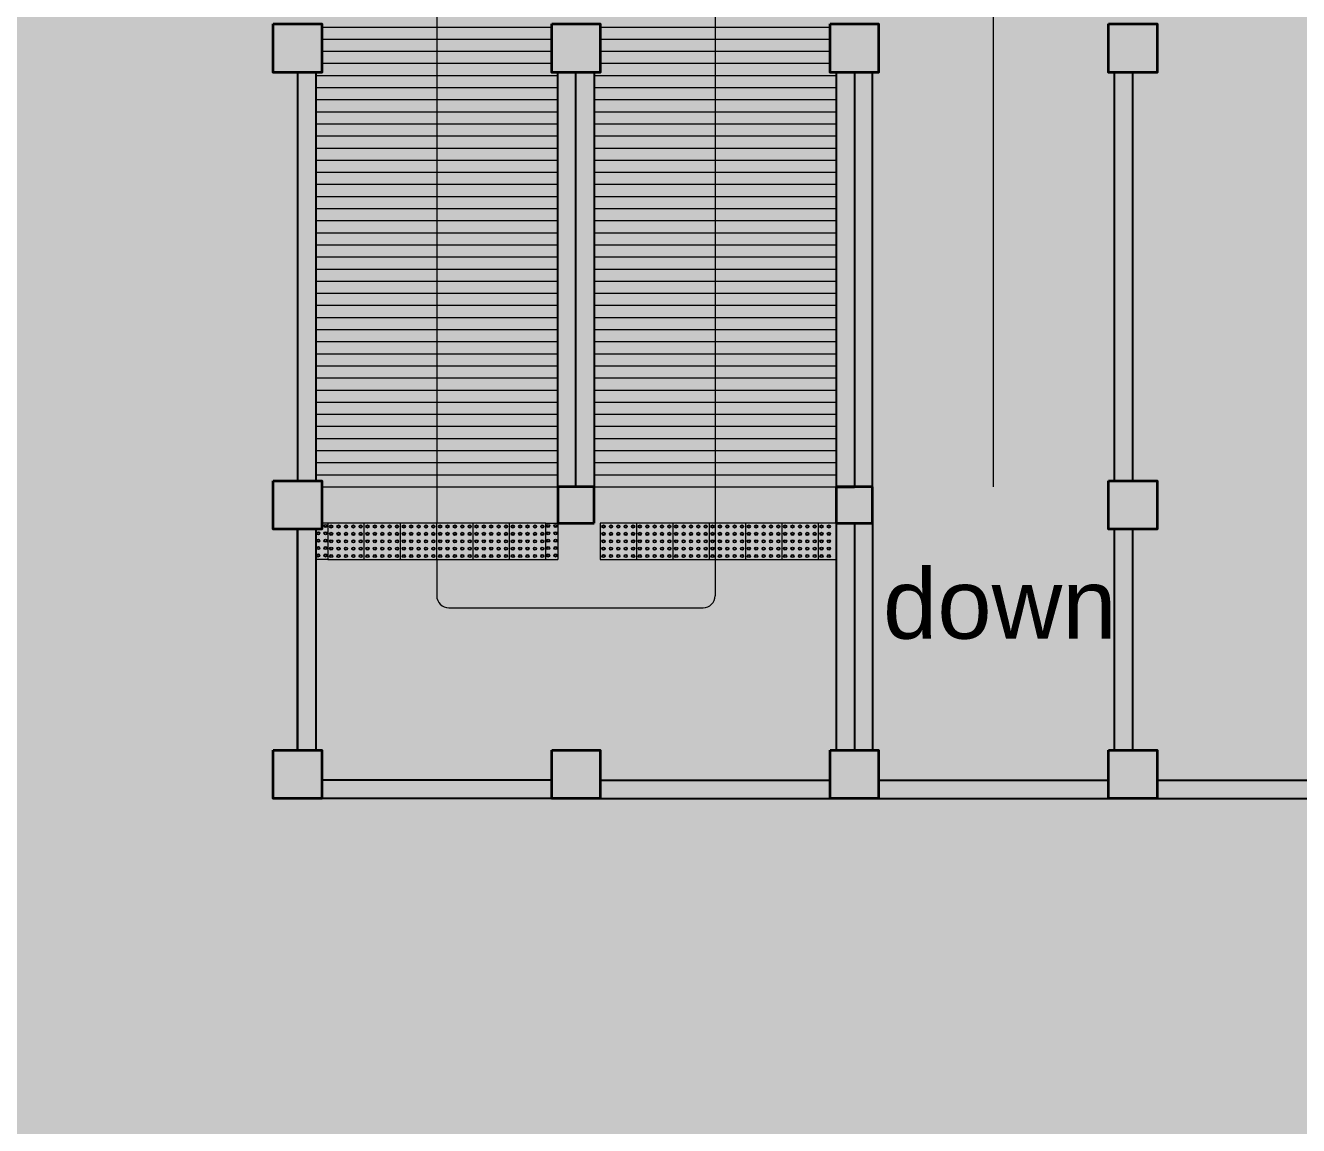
# Model space of a CAD drawing. Header units: millimetres. Extents: x -60 to 576, y -39 to 287.
# Drawn here: x 227.89 to 238.41, y 109.86 to 118.95 of the extents above; entities that cross this region are included whole.
import ezdxf

# ---------------------------------------------------------------- set-up
doc = ezdxf.new("R2010")
doc.units = ezdxf.units.MM
doc.header["$MEASUREMENT"] = 0
doc.layers.add('M-AC-TEXT', color=7, linetype='Continuous')
doc.styles.add('ar-dim-axis', font='romans.shx', dxfattribs={"width": 0.8})
doc.styles.add('OIP FONT', font='GOTHIC.TTF', dxfattribs={"height": 150})
doc.styles.add('SWISSLT175', font='swissl.ttf', dxfattribs={"height": 0.175})
doc.dimstyles.new('ar-dim-axis', dxfattribs={"dimtxt": 350, "dimasz": 250, "dimexe": 75, "dimexo": 75, "dimgap": 200, "dimtad": 1, "dimdec": 0, "dimzin": 12, "dimdsep": 46, "dimtxsty": 'ar-dim-axis', "dimblk": 'ARCHTICK', "dimcen": 120, "dimclrd": 11, "dimclre": 8, "dimclrt": 4, "dimadec": 0, "dimazin": 3, "dimtm": 1, "dimtfac": 1, "dimtdec": 0, "dimtix": 1, "dimtmove": 2, "dimatfit": 3, "dimldrblk": 'ARCHTICK', "dimfxl": 1, "dimtolj": 1, "dimtzin": 0, "dimarcsym": 1})

# ---------------------------------------------------------------- blocks, each defined once
blk = doc.blocks.new('_ARCHTICK')
at = {"color": 0, "linetype": 'ByBlock', "const_width": 0.15}
blk.add_lwpolyline([(-0.5, -0.5), (0.5, 0.5)], dxfattribs=at)

msp = doc.modelspace()

# ---------------------------------------------------------------- linework, layer by layer
at = {"color": 8, "lineweight": 9}
for p, q in [((231.288, 128.037), (231.288, 114.837)), ((235.888, 115.137), (235.888, 128.037)), ((233.588, 125.222), (233.588, 114.237)), ((230.338, 118.937), (232.238, 118.937)), ((230.338, 118.837), (232.238, 118.837)), ((232.638, 118.937), (234.538, 118.937)), ((232.638, 118.837), (234.538, 118.837)), ((230.338, 118.737), (232.238, 118.737)), ((232.638, 118.737), (234.538, 118.737)), ((230.338, 118.637), (232.238, 118.637)), ((232.638, 118.637), (234.538, 118.637)), ((230.288, 118.537), (232.288, 118.537)), ((232.588, 118.537), (234.588, 118.537)), ((230.288, 118.437), (232.288, 118.437)), ((232.588, 118.437), (234.588, 118.437)), ((230.288, 118.337), (232.288, 118.337)), ((232.588, 118.337), (234.588, 118.337)), ((230.288, 118.237), (232.288, 118.237)), ((232.588, 118.237), (234.588, 118.237)), ((230.288, 118.137), (232.288, 118.137)), ((232.588, 118.137), (234.588, 118.137)), ((230.288, 118.037), (232.288, 118.037)), ((232.588, 118.037), (234.588, 118.037)), ((230.288, 117.937), (232.288, 117.937)), ((232.588, 117.937), (234.588, 117.937)), ((230.288, 117.837), (232.288, 117.837)), ((232.588, 117.837), (234.588, 117.837)), ((230.288, 117.737), (232.288, 117.737)), ((232.588, 117.737), (234.588, 117.737)), ((230.288, 117.637), (232.288, 117.637)), ((232.588, 117.637), (234.588, 117.637)), ((230.288, 117.537), (232.288, 117.537)), ((232.588, 117.537), (234.588, 117.537)), ((230.288, 117.437), (232.288, 117.437)), ((232.588, 117.437), (234.588, 117.437)), ((230.288, 117.337), (232.288, 117.337)), ((232.588, 117.337), (234.588, 117.337)), ((230.288, 117.237), (232.288, 117.237)), ((232.588, 117.237), (234.588, 117.237)), ((230.288, 117.137), (232.288, 117.137)), ((232.588, 117.137), (234.588, 117.137)), ((230.288, 117.037), (232.288, 117.037)), ((232.588, 117.037), (234.588, 117.037)), ((230.288, 116.937), (232.288, 116.937)), ((230.288, 116.837), (232.288, 116.837)), ((232.588, 116.937), (234.588, 116.937)), ((232.588, 116.837), (234.588, 116.837)), ((230.288, 116.737), (232.288, 116.737)), ((232.588, 116.737), (234.588, 116.737)), ((230.288, 116.637), (232.288, 116.637)), ((232.588, 116.637), (234.588, 116.637)), ((230.288, 116.537), (232.288, 116.537)), ((232.588, 116.537), (234.588, 116.537)), ((230.288, 116.437), (232.288, 116.437)), ((232.588, 116.437), (234.588, 116.437)), ((230.288, 116.337), (232.288, 116.337)), ((232.588, 116.337), (234.588, 116.337)), ((230.288, 116.237), (232.288, 116.237)), ((232.588, 116.237), (234.588, 116.237)), ((230.288, 116.137), (232.288, 116.137)), ((232.588, 116.137), (234.588, 116.137)), ((230.288, 116.037), (232.288, 116.037)), ((232.588, 116.037), (234.588, 116.037)), ((230.288, 115.937), (232.288, 115.937)), ((232.588, 115.937), (234.588, 115.937)), ((230.288, 115.837), (232.288, 115.837)), ((232.588, 115.837), (234.588, 115.837)), ((230.288, 115.737), (232.288, 115.737)), ((232.588, 115.737), (234.588, 115.737)), ((230.288, 115.637), (232.288, 115.637)), ((232.588, 115.637), (234.588, 115.637)), ((230.288, 115.537), (232.288, 115.537)), ((232.588, 115.537), (234.588, 115.537)), ((230.288, 115.437), (232.288, 115.437)), ((232.588, 115.437), (234.588, 115.437)), ((230.288, 115.337), (232.288, 115.337)), ((232.588, 115.337), (234.588, 115.337)), ((230.288, 115.237), (232.288, 115.237)), ((232.588, 115.237), (234.588, 115.237)), ((230.338, 115.137), (232.288, 115.137)), ((232.588, 115.137), (234.588, 115.137)), ((230.388, 114.837), (230.338, 114.837)), ((230.688, 114.837), (230.388, 114.837)), ((230.388, 114.837), (230.388, 114.537)), ((230.688, 114.537), (230.688, 114.837)), ((230.988, 114.837), (230.688, 114.837)), ((230.988, 114.537), (230.988, 114.837)), ((231.288, 114.837), (230.988, 114.837)), ((231.288, 114.537), (231.288, 114.837)), ((231.588, 114.837), (231.288, 114.837)), ((231.588, 114.537), (231.588, 114.837)), ((231.888, 114.837), (231.588, 114.837)), ((231.888, 114.537), (231.888, 114.837)), ((232.188, 114.837), (231.888, 114.837)), ((232.188, 114.537), (232.188, 114.837)), ((232.188, 114.837), (232.288, 114.837)), ((232.288, 114.837), (232.288, 114.537)), ((232.938, 114.837), (232.638, 114.837)), ((232.638, 114.837), (232.638, 114.537)), ((233.238, 114.837), (232.938, 114.837)), ((232.938, 114.837), (232.938, 114.537)), ((233.538, 114.837), (233.238, 114.837)), ((233.238, 114.837), (233.238, 114.537)), ((233.838, 114.837), (233.538, 114.837)), ((233.538, 114.837), (233.538, 114.537)), ((234.138, 114.837), (233.838, 114.837)), ((233.838, 114.837), (233.838, 114.537)), ((234.438, 114.837), (234.138, 114.837)), ((234.138, 114.837), (234.138, 114.537)), ((234.738, 114.837), (234.438, 114.837)), ((234.438, 114.837), (234.438, 114.537)), ((230.388, 114.537), (230.288, 114.537)), ((230.388, 114.537), (230.688, 114.537)), ((230.688, 114.537), (230.988, 114.537)), ((230.988, 114.537), (231.288, 114.537)), ((231.288, 114.537), (231.588, 114.537)), ((231.288, 114.537), (231.288, 114.237)), ((231.588, 114.537), (231.888, 114.537)), ((231.888, 114.537), (232.188, 114.537)), ((232.188, 114.537), (232.288, 114.537)), ((232.638, 114.537), (232.938, 114.537)), ((232.938, 114.537), (233.238, 114.537)), ((233.238, 114.537), (233.538, 114.537)), ((233.538, 114.537), (233.838, 114.537)), ((233.838, 114.537), (234.138, 114.537)), ((234.138, 114.537), (234.438, 114.537)), ((234.438, 114.537), (234.588, 114.537)), ((231.388, 114.137), (233.488, 114.137))]:
    msp.add_line(p, q, dxfattribs=at)
at = {"color": 8, "lineweight": 25}
for p, q in [((230.138, 118.562), (230.138, 115.187)), ((230.288, 118.562), (230.288, 115.187)), ((232.288, 115.137), (232.288, 118.562)), ((232.438, 115.137), (232.438, 118.562)), ((232.588, 118.562), (232.588, 115.137)), ((234.588, 118.562), (234.588, 115.137)), ((234.738, 118.562), (234.738, 115.137)), ((234.888, 115.137), (234.888, 118.562)), ((236.888, 115.187), (236.888, 118.562)), ((237.038, 115.187), (237.038, 118.562)), ((234.588, 115.137), (234.588, 112.962)), ((234.888, 115.137), (234.888, 112.962)), ((230.138, 112.962), (230.138, 114.787)), ((230.138, 114.787), (230.138, 112.962)), ((230.288, 114.787), (230.288, 112.962)), ((234.738, 114.837), (234.738, 112.962)), ((236.888, 112.962), (236.888, 114.787)), ((237.038, 112.962), (237.038, 114.787)), ((232.238, 112.712), (230.338, 112.712)), ((232.638, 112.712), (234.538, 112.712)), ((234.938, 112.712), (236.838, 112.712)), ((237.238, 112.712), (240.238, 112.712)), ((232.238, 112.562), (230.338, 112.562)), ((232.638, 112.562), (236.838, 112.562)), ((237.238, 112.562), (240.238, 112.562))]:
    msp.add_line(p, q, dxfattribs=at)
at = {"color": 8, "lineweight": 35}
for p, q in [((232.288, 115.137), (232.288, 114.837)), ((232.588, 115.137), (232.288, 115.137)), ((232.288, 115.137), (232.288, 114.837)), ((232.588, 114.837), (232.588, 115.137)), ((232.588, 114.837), (232.588, 115.137)), ((234.588, 115.137), (234.738, 115.137)), ((234.588, 115.137), (234.588, 114.837)), ((234.888, 115.137), (234.588, 115.137)), ((234.588, 115.137), (234.588, 114.837)), ((234.888, 114.837), (234.888, 115.137)), ((234.888, 114.837), (234.888, 115.137)), ((232.288, 114.837), (232.588, 114.837)), ((234.588, 114.837), (234.888, 114.837)), ((234.588, 114.837), (234.888, 114.837))]:
    msp.add_line(p, q, dxfattribs=at)
for points in [[(229.938, 118.962), (230.338, 118.962), (230.338, 118.562), (229.938, 118.562)], [(232.238, 118.962), (232.638, 118.962), (232.638, 118.562), (232.238, 118.562)], [(234.538, 118.962), (234.938, 118.962), (234.938, 118.562), (234.538, 118.562)], [(236.838, 118.962), (237.238, 118.962), (237.238, 118.562), (236.838, 118.562)], [(229.938, 115.187), (230.338, 115.187), (230.338, 114.787), (229.938, 114.787)], [(236.838, 115.187), (237.238, 115.187), (237.238, 114.787), (236.838, 114.787)], [(229.938, 112.962), (230.338, 112.962), (230.338, 112.562), (229.938, 112.562)], [(232.238, 112.962), (232.638, 112.962), (232.638, 112.562), (232.238, 112.562)], [(234.538, 112.962), (234.938, 112.962), (234.938, 112.562), (234.538, 112.562)], [(236.838, 112.962), (237.238, 112.962), (237.238, 112.562), (236.838, 112.562)]]:
    msp.add_lwpolyline(points, close=True, dxfattribs=at)
at = {"color": 8, "lineweight": 9}
for centre, radius in [((230.308, 114.753), 0.013), ((230.308, 114.753), 0.009), ((230.369, 114.814), 0.013), ((230.369, 114.753), 0.013), ((230.369, 114.814), 0.009), ((230.369, 114.753), 0.009), ((230.416, 114.809), 0.013), ((230.416, 114.748), 0.013), ((230.416, 114.809), 0.009), ((230.416, 114.748), 0.009), ((230.477, 114.809), 0.013), ((230.477, 114.748), 0.013), ((230.477, 114.809), 0.009), ((230.477, 114.748), 0.009), ((230.538, 114.809), 0.013), ((230.538, 114.748), 0.013), ((230.538, 114.809), 0.009), ((230.538, 114.748), 0.009), ((230.599, 114.809), 0.013), ((230.599, 114.748), 0.013), ((230.599, 114.809), 0.009), ((230.599, 114.748), 0.009), ((230.66, 114.809), 0.013), ((230.66, 114.748), 0.013), ((230.66, 114.809), 0.009), ((230.66, 114.748), 0.009), ((230.716, 114.809), 0.013), ((230.716, 114.748), 0.013), ((230.716, 114.809), 0.009), ((230.716, 114.748), 0.009), ((230.777, 114.809), 0.013), ((230.777, 114.748), 0.013), ((230.777, 114.809), 0.009), ((230.777, 114.748), 0.009), ((230.838, 114.809), 0.013), ((230.838, 114.748), 0.013), ((230.838, 114.809), 0.009), ((230.838, 114.748), 0.009), ((230.899, 114.809), 0.013), ((230.899, 114.748), 0.013), ((230.899, 114.809), 0.009), ((230.899, 114.748), 0.009), ((230.96, 114.809), 0.013), ((230.96, 114.748), 0.013), ((230.96, 114.809), 0.009), ((230.96, 114.748), 0.009), ((231.016, 114.809), 0.013), ((231.016, 114.748), 0.013), ((231.016, 114.809), 0.009), ((231.016, 114.748), 0.009), ((231.077, 114.809), 0.013), ((231.077, 114.748), 0.013), ((231.077, 114.809), 0.009), ((231.077, 114.748), 0.009), ((231.138, 114.809), 0.013), ((231.138, 114.748), 0.013), ((231.138, 114.809), 0.009), ((231.138, 114.748), 0.009), ((231.199, 114.809), 0.013), ((231.199, 114.748), 0.013), ((231.199, 114.809), 0.009), ((231.199, 114.748), 0.009), ((231.26, 114.809), 0.013), ((231.26, 114.748), 0.013), ((231.26, 114.809), 0.009), ((231.26, 114.748), 0.009), ((231.316, 114.809), 0.013), ((231.316, 114.748), 0.013), ((231.316, 114.809), 0.009), ((231.316, 114.748), 0.009), ((231.377, 114.809), 0.013), ((231.377, 114.748), 0.013), ((231.377, 114.809), 0.009), ((231.377, 114.748), 0.009), ((231.438, 114.809), 0.013), ((231.438, 114.748), 0.013), ((231.438, 114.809), 0.009), ((231.438, 114.748), 0.009), ((231.499, 114.809), 0.013), ((231.499, 114.748), 0.013), ((231.499, 114.809), 0.009), ((231.499, 114.748), 0.009), ((231.56, 114.809), 0.013), ((231.56, 114.748), 0.013), ((231.56, 114.809), 0.009), ((231.56, 114.748), 0.009), ((231.616, 114.809), 0.013), ((231.616, 114.748), 0.013), ((231.616, 114.809), 0.009), ((231.616, 114.748), 0.009), ((231.677, 114.809), 0.013), ((231.677, 114.748), 0.013), ((231.677, 114.809), 0.009), ((231.677, 114.748), 0.009), ((231.738, 114.809), 0.013), ((231.738, 114.748), 0.013), ((231.738, 114.809), 0.009), ((231.738, 114.748), 0.009), ((231.799, 114.809), 0.013), ((231.799, 114.748), 0.013), ((231.799, 114.809), 0.009), ((231.799, 114.748), 0.009), ((231.86, 114.809), 0.013), ((231.86, 114.748), 0.013), ((231.86, 114.809), 0.009), ((231.86, 114.748), 0.009), ((231.916, 114.809), 0.013), ((231.916, 114.748), 0.013), ((231.916, 114.809), 0.009), ((231.916, 114.748), 0.009), ((231.977, 114.809), 0.013), ((231.977, 114.748), 0.013), ((231.977, 114.809), 0.009), ((231.977, 114.748), 0.009), ((232.038, 114.809), 0.013), ((232.038, 114.748), 0.013), ((232.038, 114.809), 0.009), ((232.038, 114.748), 0.009), ((232.099, 114.809), 0.013), ((232.099, 114.748), 0.013), ((232.099, 114.809), 0.009), ((232.099, 114.748), 0.009), ((232.16, 114.809), 0.013), ((232.16, 114.748), 0.013), ((232.16, 114.809), 0.009), ((232.16, 114.748), 0.009), ((232.208, 114.814), 0.013), ((232.208, 114.753), 0.013), ((232.208, 114.814), 0.009), ((232.208, 114.753), 0.009), ((232.269, 114.814), 0.013), ((232.269, 114.753), 0.013), ((232.269, 114.814), 0.009), ((232.269, 114.753), 0.009), ((232.666, 114.809), 0.013), ((232.666, 114.748), 0.013), ((232.666, 114.809), 0.009), ((232.666, 114.748), 0.009), ((232.727, 114.809), 0.013), ((232.727, 114.748), 0.013), ((232.727, 114.809), 0.009), ((232.727, 114.748), 0.009), ((232.788, 114.809), 0.013), ((232.788, 114.748), 0.013), ((232.788, 114.809), 0.009), ((232.788, 114.748), 0.009), ((232.849, 114.809), 0.013), ((232.849, 114.748), 0.013), ((232.849, 114.809), 0.009), ((232.849, 114.748), 0.009), ((232.91, 114.809), 0.013), ((232.91, 114.748), 0.013), ((232.91, 114.809), 0.009), ((232.91, 114.748), 0.009), ((232.966, 114.809), 0.013), ((232.966, 114.748), 0.013), ((232.966, 114.809), 0.009), ((232.966, 114.748), 0.009), ((233.027, 114.809), 0.013), ((233.027, 114.748), 0.013), ((233.027, 114.809), 0.009), ((233.027, 114.748), 0.009), ((233.088, 114.809), 0.013), ((233.088, 114.748), 0.013), ((233.088, 114.809), 0.009), ((233.088, 114.748), 0.009), ((233.149, 114.809), 0.013), ((233.149, 114.748), 0.013), ((233.149, 114.809), 0.009), ((233.149, 114.748), 0.009), ((233.21, 114.809), 0.013), ((233.21, 114.748), 0.013), ((233.21, 114.809), 0.009), ((233.21, 114.748), 0.009), ((233.266, 114.809), 0.013), ((233.266, 114.748), 0.013), ((233.266, 114.809), 0.009), ((233.266, 114.748), 0.009), ((233.327, 114.809), 0.013), ((233.327, 114.748), 0.013), ((233.327, 114.809), 0.009), ((233.327, 114.748), 0.009), ((233.388, 114.809), 0.013), ((233.388, 114.748), 0.013), ((233.388, 114.809), 0.009), ((233.388, 114.748), 0.009), ((233.449, 114.809), 0.013), ((233.449, 114.748), 0.013), ((233.449, 114.809), 0.009), ((233.449, 114.748), 0.009), ((233.51, 114.809), 0.013), ((233.51, 114.748), 0.013), ((233.51, 114.809), 0.009), ((233.51, 114.748), 0.009), ((233.566, 114.809), 0.013), ((233.566, 114.748), 0.013), ((233.566, 114.809), 0.009), ((233.566, 114.748), 0.009), ((233.627, 114.809), 0.013), ((233.627, 114.748), 0.013), ((233.627, 114.809), 0.009), ((233.627, 114.748), 0.009), ((233.688, 114.809), 0.013), ((233.688, 114.748), 0.013), ((233.688, 114.809), 0.009), ((233.688, 114.748), 0.009), ((233.749, 114.809), 0.013), ((233.749, 114.748), 0.013), ((233.749, 114.809), 0.009), ((233.749, 114.748), 0.009), ((233.81, 114.809), 0.013), ((233.81, 114.748), 0.013), ((233.81, 114.809), 0.009), ((233.81, 114.748), 0.009), ((233.866, 114.809), 0.013), ((233.866, 114.748), 0.013), ((233.866, 114.809), 0.009), ((233.866, 114.748), 0.009), ((233.927, 114.809), 0.013), ((233.927, 114.748), 0.013), ((233.927, 114.809), 0.009), ((233.927, 114.748), 0.009), ((233.988, 114.809), 0.013), ((233.988, 114.748), 0.013), ((233.988, 114.809), 0.009), ((233.988, 114.748), 0.009), ((234.049, 114.809), 0.013), ((234.049, 114.748), 0.013), ((234.049, 114.809), 0.009), ((234.049, 114.748), 0.009), ((234.11, 114.809), 0.013), ((234.11, 114.748), 0.013), ((234.11, 114.809), 0.009), ((234.11, 114.748), 0.009), ((234.166, 114.809), 0.013), ((234.166, 114.748), 0.013), ((234.166, 114.809), 0.009), ((234.166, 114.748), 0.009), ((234.227, 114.809), 0.013), ((234.227, 114.748), 0.013), ((234.227, 114.809), 0.009), ((234.227, 114.748), 0.009), ((234.288, 114.809), 0.013), ((234.288, 114.748), 0.013), ((234.288, 114.809), 0.009), ((234.288, 114.748), 0.009), ((234.349, 114.809), 0.013), ((234.349, 114.748), 0.013), ((234.349, 114.809), 0.009), ((234.349, 114.748), 0.009), ((234.41, 114.809), 0.013), ((234.41, 114.748), 0.013), ((234.41, 114.809), 0.009), ((234.41, 114.748), 0.009), ((234.466, 114.809), 0.013), ((234.466, 114.748), 0.013), ((234.466, 114.809), 0.009), ((234.466, 114.748), 0.009), ((234.527, 114.809), 0.013), ((234.527, 114.748), 0.013), ((234.527, 114.809), 0.009), ((234.527, 114.748), 0.009), ((230.308, 114.692), 0.013), ((230.308, 114.631), 0.013), ((230.308, 114.692), 0.009), ((230.308, 114.631), 0.009), ((230.369, 114.692), 0.013), ((230.369, 114.631), 0.013), ((230.369, 114.692), 0.009), ((230.369, 114.631), 0.009), ((230.416, 114.687), 0.013), ((230.416, 114.626), 0.013), ((230.416, 114.687), 0.009), ((230.416, 114.626), 0.009), ((230.477, 114.687), 0.013), ((230.477, 114.626), 0.013), ((230.477, 114.687), 0.009), ((230.477, 114.626), 0.009), ((230.538, 114.687), 0.013), ((230.538, 114.626), 0.013), ((230.538, 114.687), 0.009), ((230.538, 114.626), 0.009), ((230.599, 114.687), 0.013), ((230.599, 114.626), 0.013), ((230.599, 114.687), 0.009), ((230.599, 114.626), 0.009), ((230.66, 114.687), 0.013), ((230.66, 114.626), 0.013), ((230.66, 114.687), 0.009), ((230.66, 114.626), 0.009), ((230.716, 114.687), 0.013), ((230.716, 114.626), 0.013), ((230.716, 114.687), 0.009), ((230.716, 114.626), 0.009), ((230.777, 114.687), 0.013), ((230.777, 114.626), 0.013), ((230.777, 114.687), 0.009), ((230.777, 114.626), 0.009), ((230.838, 114.687), 0.013), ((230.838, 114.626), 0.013), ((230.838, 114.687), 0.009), ((230.838, 114.626), 0.009), ((230.899, 114.687), 0.013), ((230.899, 114.626), 0.013), ((230.899, 114.687), 0.009), ((230.899, 114.626), 0.009), ((230.96, 114.687), 0.013), ((230.96, 114.626), 0.013), ((230.96, 114.687), 0.009), ((230.96, 114.626), 0.009), ((231.016, 114.687), 0.013), ((231.016, 114.626), 0.013), ((231.016, 114.687), 0.009), ((231.016, 114.626), 0.009), ((231.077, 114.687), 0.013), ((231.077, 114.626), 0.013), ((231.077, 114.687), 0.009), ((231.077, 114.626), 0.009), ((231.138, 114.687), 0.013), ((231.138, 114.626), 0.013), ((231.138, 114.687), 0.009), ((231.138, 114.626), 0.009), ((231.199, 114.687), 0.013), ((231.199, 114.626), 0.013), ((231.199, 114.687), 0.009), ((231.199, 114.626), 0.009), ((231.26, 114.687), 0.013), ((231.26, 114.626), 0.013), ((231.26, 114.687), 0.009), ((231.26, 114.626), 0.009), ((231.316, 114.687), 0.013), ((231.316, 114.626), 0.013), ((231.316, 114.687), 0.009), ((231.316, 114.626), 0.009), ((231.377, 114.687), 0.013), ((231.377, 114.626), 0.013), ((231.377, 114.687), 0.009), ((231.377, 114.626), 0.009), ((231.438, 114.687), 0.013), ((231.438, 114.626), 0.013), ((231.438, 114.687), 0.009), ((231.438, 114.626), 0.009), ((231.499, 114.687), 0.013), ((231.499, 114.626), 0.013), ((231.499, 114.687), 0.009), ((231.499, 114.626), 0.009), ((231.56, 114.687), 0.013), ((231.56, 114.626), 0.013), ((231.56, 114.687), 0.009), ((231.56, 114.626), 0.009), ((231.616, 114.687), 0.013), ((231.616, 114.626), 0.013), ((231.616, 114.687), 0.009), ((231.616, 114.626), 0.009), ((231.677, 114.687), 0.013), ((231.677, 114.626), 0.013), ((231.677, 114.687), 0.009), ((231.677, 114.626), 0.009), ((231.738, 114.687), 0.013), ((231.738, 114.626), 0.013), ((231.738, 114.687), 0.009), ((231.738, 114.626), 0.009), ((231.799, 114.687), 0.013), ((231.799, 114.626), 0.013), ((231.799, 114.687), 0.009), ((231.799, 114.626), 0.009), ((231.86, 114.687), 0.013), ((231.86, 114.626), 0.013), ((231.86, 114.687), 0.009), ((231.86, 114.626), 0.009), ((231.916, 114.687), 0.013), ((231.916, 114.626), 0.013), ((231.916, 114.687), 0.009), ((231.916, 114.626), 0.009), ((231.977, 114.687), 0.013), ((231.977, 114.626), 0.013), ((231.977, 114.687), 0.009), ((231.977, 114.626), 0.009), ((232.038, 114.687), 0.013), ((232.038, 114.626), 0.013), ((232.038, 114.687), 0.009), ((232.038, 114.626), 0.009), ((232.099, 114.687), 0.013), ((232.099, 114.626), 0.013), ((232.099, 114.687), 0.009), ((232.099, 114.626), 0.009), ((232.16, 114.687), 0.013), ((232.16, 114.626), 0.013), ((232.16, 114.687), 0.009), ((232.16, 114.626), 0.009), ((232.208, 114.692), 0.013), ((232.208, 114.631), 0.013), ((232.208, 114.692), 0.009), ((232.208, 114.631), 0.009), ((232.269, 114.692), 0.013), ((232.269, 114.631), 0.013), ((232.269, 114.692), 0.009), ((232.269, 114.631), 0.009), ((232.666, 114.687), 0.013), ((232.666, 114.626), 0.013), ((232.666, 114.687), 0.009), ((232.666, 114.626), 0.009), ((232.727, 114.687), 0.013), ((232.727, 114.626), 0.013), ((232.727, 114.687), 0.009), ((232.727, 114.626), 0.009), ((232.788, 114.687), 0.013), ((232.788, 114.626), 0.013), ((232.788, 114.687), 0.009), ((232.788, 114.626), 0.009), ((232.849, 114.687), 0.013), ((232.849, 114.626), 0.013), ((232.849, 114.687), 0.009), ((232.849, 114.626), 0.009), ((232.91, 114.687), 0.013), ((232.91, 114.626), 0.013), ((232.91, 114.687), 0.009), ((232.91, 114.626), 0.009), ((232.966, 114.687), 0.013), ((232.966, 114.626), 0.013), ((232.966, 114.687), 0.009), ((232.966, 114.626), 0.009), ((233.027, 114.687), 0.013), ((233.027, 114.626), 0.013), ((233.027, 114.687), 0.009), ((233.027, 114.626), 0.009), ((233.088, 114.687), 0.013), ((233.088, 114.626), 0.013), ((233.088, 114.687), 0.009), ((233.088, 114.626), 0.009), ((233.149, 114.687), 0.013), ((233.149, 114.626), 0.013), ((233.149, 114.687), 0.009), ((233.149, 114.626), 0.009), ((233.21, 114.687), 0.013), ((233.21, 114.626), 0.013), ((233.21, 114.687), 0.009), ((233.21, 114.626), 0.009), ((233.266, 114.687), 0.013), ((233.266, 114.626), 0.013), ((233.266, 114.687), 0.009), ((233.266, 114.626), 0.009), ((233.327, 114.687), 0.013), ((233.327, 114.626), 0.013), ((233.327, 114.687), 0.009), ((233.327, 114.626), 0.009), ((233.388, 114.687), 0.013), ((233.388, 114.626), 0.013), ((233.388, 114.687), 0.009), ((233.388, 114.626), 0.009), ((233.449, 114.687), 0.013), ((233.449, 114.626), 0.013), ((233.449, 114.687), 0.009), ((233.449, 114.626), 0.009), ((233.51, 114.687), 0.013), ((233.51, 114.626), 0.013), ((233.51, 114.687), 0.009), ((233.51, 114.626), 0.009), ((233.566, 114.687), 0.013), ((233.566, 114.626), 0.013), ((233.566, 114.687), 0.009), ((233.566, 114.626), 0.009), ((233.627, 114.687), 0.013), ((233.627, 114.626), 0.013), ((233.627, 114.687), 0.009), ((233.627, 114.626), 0.009), ((233.688, 114.687), 0.013), ((233.688, 114.626), 0.013), ((233.688, 114.687), 0.009), ((233.688, 114.626), 0.009), ((233.749, 114.687), 0.013), ((233.749, 114.626), 0.013), ((233.749, 114.687), 0.009), ((233.749, 114.626), 0.009), ((233.81, 114.687), 0.013), ((233.81, 114.626), 0.013), ((233.81, 114.687), 0.009), ((233.81, 114.626), 0.009), ((233.866, 114.687), 0.013), ((233.866, 114.626), 0.013), ((233.866, 114.687), 0.009), ((233.866, 114.626), 0.009), ((233.927, 114.687), 0.013), ((233.927, 114.626), 0.013), ((233.927, 114.687), 0.009), ((233.927, 114.626), 0.009), ((233.988, 114.687), 0.013), ((233.988, 114.626), 0.013), ((233.988, 114.687), 0.009), ((233.988, 114.626), 0.009), ((234.049, 114.687), 0.013), ((234.049, 114.626), 0.013), ((234.049, 114.687), 0.009), ((234.049, 114.626), 0.009), ((234.11, 114.687), 0.013), ((234.11, 114.626), 0.013), ((234.11, 114.687), 0.009), ((234.11, 114.626), 0.009), ((234.166, 114.687), 0.013), ((234.166, 114.626), 0.013), ((234.166, 114.687), 0.009), ((234.166, 114.626), 0.009), ((234.227, 114.687), 0.013), ((234.227, 114.626), 0.013), ((234.227, 114.687), 0.009), ((234.227, 114.626), 0.009), ((234.288, 114.687), 0.013), ((234.288, 114.626), 0.013), ((234.288, 114.687), 0.009), ((234.288, 114.626), 0.009), ((234.349, 114.687), 0.013), ((234.349, 114.626), 0.013), ((234.349, 114.687), 0.009), ((234.349, 114.626), 0.009), ((234.41, 114.687), 0.013), ((234.41, 114.626), 0.013), ((234.41, 114.687), 0.009), ((234.41, 114.626), 0.009), ((234.466, 114.687), 0.013), ((234.466, 114.626), 0.013), ((234.466, 114.687), 0.009), ((234.466, 114.626), 0.009), ((234.527, 114.687), 0.013), ((234.527, 114.626), 0.013), ((234.527, 114.687), 0.009), ((234.527, 114.626), 0.009), ((230.308, 114.57), 0.013), ((230.308, 114.57), 0.009), ((230.369, 114.57), 0.013), ((230.369, 114.57), 0.009), ((230.416, 114.565), 0.013), ((230.416, 114.565), 0.009), ((230.477, 114.565), 0.013), ((230.477, 114.565), 0.009), ((230.538, 114.565), 0.013), ((230.538, 114.565), 0.009), ((230.599, 114.565), 0.013), ((230.599, 114.565), 0.009), ((230.66, 114.565), 0.013), ((230.66, 114.565), 0.009), ((230.716, 114.565), 0.013), ((230.716, 114.565), 0.009), ((230.777, 114.565), 0.013), ((230.777, 114.565), 0.009), ((230.838, 114.565), 0.013), ((230.838, 114.565), 0.009), ((230.899, 114.565), 0.013), ((230.899, 114.565), 0.009), ((230.96, 114.565), 0.013), ((230.96, 114.565), 0.009), ((231.016, 114.565), 0.013), ((231.016, 114.565), 0.009), ((231.077, 114.565), 0.013), ((231.077, 114.565), 0.009), ((231.138, 114.565), 0.013), ((231.138, 114.565), 0.009), ((231.199, 114.565), 0.013), ((231.199, 114.565), 0.009), ((231.26, 114.565), 0.013), ((231.26, 114.565), 0.009), ((231.316, 114.565), 0.013), ((231.316, 114.565), 0.009), ((231.377, 114.565), 0.013), ((231.377, 114.565), 0.009), ((231.438, 114.565), 0.013), ((231.438, 114.565), 0.009), ((231.499, 114.565), 0.013), ((231.499, 114.565), 0.009), ((231.56, 114.565), 0.013), ((231.56, 114.565), 0.009), ((231.616, 114.565), 0.013), ((231.616, 114.565), 0.009), ((231.677, 114.565), 0.013), ((231.677, 114.565), 0.009), ((231.738, 114.565), 0.013), ((231.738, 114.565), 0.009), ((231.799, 114.565), 0.013), ((231.799, 114.565), 0.009), ((231.86, 114.565), 0.013), ((231.86, 114.565), 0.009), ((231.916, 114.565), 0.013), ((231.916, 114.565), 0.009), ((231.977, 114.565), 0.013), ((231.977, 114.565), 0.009), ((232.038, 114.565), 0.013), ((232.038, 114.565), 0.009), ((232.099, 114.565), 0.013), ((232.099, 114.565), 0.009), ((232.16, 114.565), 0.013), ((232.16, 114.565), 0.009), ((232.208, 114.57), 0.013), ((232.208, 114.57), 0.009), ((232.269, 114.57), 0.013), ((232.269, 114.57), 0.009), ((232.666, 114.565), 0.013), ((232.666, 114.565), 0.009), ((232.727, 114.565), 0.013), ((232.727, 114.565), 0.009), ((232.788, 114.565), 0.013), ((232.788, 114.565), 0.009), ((232.849, 114.565), 0.013), ((232.849, 114.565), 0.009), ((232.91, 114.565), 0.013), ((232.91, 114.565), 0.009), ((232.966, 114.565), 0.013), ((232.966, 114.565), 0.009), ((233.027, 114.565), 0.013), ((233.027, 114.565), 0.009), ((233.088, 114.565), 0.013), ((233.088, 114.565), 0.009), ((233.149, 114.565), 0.013), ((233.149, 114.565), 0.009), ((233.21, 114.565), 0.013), ((233.21, 114.565), 0.009), ((233.266, 114.565), 0.013), ((233.266, 114.565), 0.009), ((233.327, 114.565), 0.013), ((233.327, 114.565), 0.009), ((233.388, 114.565), 0.013), ((233.388, 114.565), 0.009), ((233.449, 114.565), 0.013), ((233.449, 114.565), 0.009), ((233.51, 114.565), 0.013), ((233.51, 114.565), 0.009), ((233.566, 114.565), 0.013), ((233.566, 114.565), 0.009), ((233.627, 114.565), 0.013), ((233.627, 114.565), 0.009), ((233.688, 114.565), 0.013), ((233.688, 114.565), 0.009), ((233.749, 114.565), 0.013), ((233.749, 114.565), 0.009), ((233.81, 114.565), 0.013), ((233.81, 114.565), 0.009), ((233.866, 114.565), 0.013), ((233.866, 114.565), 0.009), ((233.927, 114.565), 0.013), ((233.927, 114.565), 0.009), ((233.988, 114.565), 0.013), ((233.988, 114.565), 0.009), ((234.049, 114.565), 0.013), ((234.049, 114.565), 0.009), ((234.11, 114.565), 0.013), ((234.11, 114.565), 0.009), ((234.166, 114.565), 0.013), ((234.166, 114.565), 0.009), ((234.227, 114.565), 0.013), ((234.227, 114.565), 0.009), ((234.288, 114.565), 0.013), ((234.288, 114.565), 0.009), ((234.349, 114.565), 0.013), ((234.349, 114.565), 0.009), ((234.41, 114.565), 0.013), ((234.41, 114.565), 0.009), ((234.466, 114.565), 0.013), ((234.466, 114.565), 0.009), ((234.527, 114.565), 0.013), ((234.527, 114.565), 0.009)]:
    msp.add_circle(centre, radius, dxfattribs=at)
for centre, start, end in [((231.388, 114.237), 180, 270), ((233.488, 114.237), 270, 0)]:
    msp.add_arc(centre, 0.1, start, end, dxfattribs=at)

# ---------------------------------------------------------------- texts
at = {"color": 8, "lineweight": -2, "ltscale": 0.4, "insert": (235.939, 114.167), "char_height": 0.5778, "width": 0.90467, "attachment_point": 5, "line_spacing_factor": 0.9, "style": 'SWISSLT175'}
msp.add_mtext('down', dxfattribs=at)

# ---------------------------------------------------------------- leaders
at = {"layer": 'M-AC-TEXT', "annotation_type": 0, "has_hookline": 1, "text_width": 1.46}
for points, hookline_direction in [([(166.309, 117.858), (166.435, 118.106), (166.811, 118.107)], 0), ([(376.113, 115.346), (375.986, 115.594), (375.61, 115.595)], 1), ([(245.08, 106.786), (244.954, 107.034), (244.578, 107.035)], 1), ([(354.266, 106.345), (354.139, 106.593), (353.763, 106.594)], 1), ([(178.877, 105.216), (179.004, 105.464), (179.38, 105.465)], 0), ([(273.563, 104.762), (273.437, 105.01), (273.061, 105.011)], 1), ([(395.221, 100.371), (395.094, 100.619), (394.718, 100.62)], 1), ([(245.084, 135.482), (244.958, 135.234), (244.582, 135.235)], 1), ([(354.265, 135.03), (354.138, 134.782), (353.762, 134.783)], 1), ([(376.115, 126.041), (375.988, 125.793), (375.612, 125.794)], 1), ([(376.117, 115.276), (375.99, 115.028), (375.614, 115.029)], 1), ([(263.873, 114.479), (263.746, 114.231), (263.37, 114.232)], 1)]:
    msp.add_leader(points, dimstyle='ar-dim-axis', override={"dimtxt": 150, "dimasz": 150, "dimgap": 200, "dimtad": 0, "dimtih": 1, "dimtoh": 1, "dimtxsty": 'OIP FONT', "dimclrd": 256, "dimclre": 256, "dimclrt": 256, "dimfxl": 0.2, "dimfxlon": 1, "dimlwd": 65535, "dimlwe": 65535}, dxfattribs=dict(at, hookline_direction=hookline_direction))

doc.saveas('drawing.dxf')
